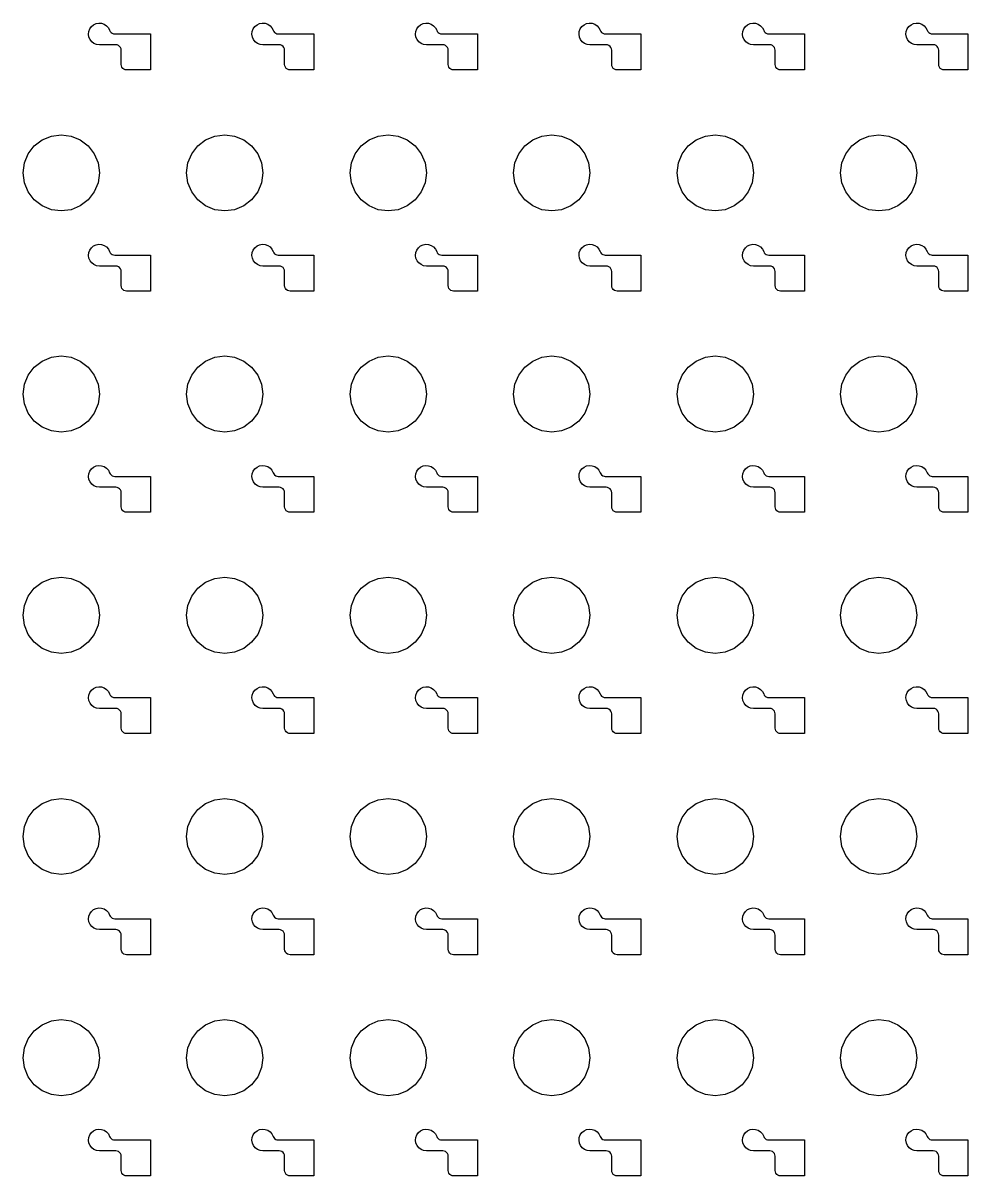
# Model space of a CAD drawing. Extents: x 11 to 212, y 11 to 212.
# Drawn here: x 122.26 to 132.46, y 111.35 to 123.8 of the extents above; entities that cross this region are included whole.
import ezdxf

# ---------------------------------------------------------------- set-up
doc = ezdxf.new("R2010")
doc.units = 0
doc.layers.add('C3', color=7, linetype='continuous')

msp = doc.modelspace()

# ---------------------------------------------------------------- linework, layer by layer
at = {"layer": 'C3'}
for points in [[(123.376, 123.294), (123.361, 123.296), (123.347, 123.302), (123.335, 123.311), (123.326, 123.324), (123.32, 123.338), (123.318, 123.353), (123.318, 123.506), (123.316, 123.521), (123.31, 123.535), (123.3, 123.547), (123.288, 123.557), (123.274, 123.563), (123.259, 123.565), (123.082, 123.565), (123.052, 123.569), (123.024, 123.58), (123, 123.598), (122.982, 123.622), (122.969, 123.649), (122.965, 123.679), (122.968, 123.709), (122.978, 123.737), (122.996, 123.762), (123.019, 123.781), (123.046, 123.794), (123.076, 123.8), (123.106, 123.798), (123.135, 123.788), (123.16, 123.771), (123.18, 123.748), (123.193, 123.722), (123.2, 123.709), (123.209, 123.698), (123.221, 123.689), (123.234, 123.684), (123.249, 123.682), (123.633, 123.682), (123.633, 123.294)], [(125.141, 123.294), (125.126, 123.296), (125.112, 123.302), (125.1, 123.311), (125.09, 123.324), (125.084, 123.338), (125.082, 123.353), (125.082, 123.506), (125.08, 123.521), (125.074, 123.535), (125.065, 123.547), (125.053, 123.557), (125.039, 123.563), (125.024, 123.565), (124.847, 123.565), (124.817, 123.569), (124.789, 123.58), (124.765, 123.598), (124.746, 123.622), (124.734, 123.649), (124.729, 123.679), (124.733, 123.709), (124.743, 123.737), (124.761, 123.762), (124.784, 123.781), (124.811, 123.794), (124.841, 123.8), (124.871, 123.798), (124.899, 123.788), (124.924, 123.771), (124.944, 123.748), (124.958, 123.722), (124.964, 123.709), (124.974, 123.698), (124.986, 123.689), (124.999, 123.684), (125.013, 123.682), (125.398, 123.682), (125.398, 123.294)], [(126.906, 123.294), (126.891, 123.296), (126.876, 123.302), (126.864, 123.311), (126.855, 123.324), (126.849, 123.338), (126.847, 123.353), (126.847, 123.506), (126.845, 123.521), (126.839, 123.535), (126.83, 123.547), (126.818, 123.557), (126.803, 123.563), (126.788, 123.565), (126.612, 123.565), (126.582, 123.569), (126.554, 123.58), (126.53, 123.598), (126.511, 123.622), (126.499, 123.649), (126.494, 123.679), (126.497, 123.709), (126.508, 123.737), (126.525, 123.762), (126.548, 123.781), (126.576, 123.794), (126.605, 123.8), (126.635, 123.798), (126.664, 123.788), (126.689, 123.771), (126.709, 123.748), (126.723, 123.722), (126.729, 123.709), (126.739, 123.698), (126.75, 123.689), (126.764, 123.684), (126.778, 123.682), (127.162, 123.682), (127.162, 123.294)], [(128.671, 123.294), (128.655, 123.296), (128.641, 123.302), (128.629, 123.311), (128.62, 123.324), (128.614, 123.338), (128.612, 123.353), (128.612, 123.506), (128.61, 123.521), (128.604, 123.535), (128.595, 123.547), (128.582, 123.557), (128.568, 123.563), (128.553, 123.565), (128.376, 123.565), (128.347, 123.569), (128.319, 123.58), (128.294, 123.598), (128.276, 123.622), (128.264, 123.649), (128.259, 123.679), (128.262, 123.709), (128.272, 123.737), (128.29, 123.762), (128.313, 123.781), (128.34, 123.794), (128.37, 123.8), (128.4, 123.798), (128.429, 123.788), (128.454, 123.771), (128.474, 123.748), (128.487, 123.722), (128.494, 123.709), (128.503, 123.698), (128.515, 123.689), (128.529, 123.684), (128.543, 123.682), (128.927, 123.682), (128.927, 123.294)], [(130.435, 123.294), (130.42, 123.296), (130.406, 123.302), (130.394, 123.311), (130.384, 123.324), (130.378, 123.338), (130.376, 123.353), (130.376, 123.506), (130.374, 123.521), (130.369, 123.535), (130.359, 123.547), (130.347, 123.557), (130.333, 123.563), (130.318, 123.565), (130.141, 123.565), (130.111, 123.569), (130.083, 123.58), (130.059, 123.598), (130.04, 123.622), (130.028, 123.649), (130.024, 123.679), (130.027, 123.709), (130.037, 123.737), (130.055, 123.762), (130.078, 123.781), (130.105, 123.794), (130.135, 123.8), (130.165, 123.798), (130.193, 123.788), (130.218, 123.771), (130.238, 123.748), (130.252, 123.722), (130.259, 123.709), (130.268, 123.698), (130.28, 123.689), (130.293, 123.684), (130.308, 123.682), (130.692, 123.682), (130.692, 123.294)], [(132.2, 123.294), (132.185, 123.296), (132.171, 123.302), (132.158, 123.311), (132.149, 123.324), (132.143, 123.338), (132.141, 123.353), (132.141, 123.506), (132.139, 123.521), (132.133, 123.535), (132.124, 123.547), (132.112, 123.557), (132.098, 123.563), (132.082, 123.565), (131.906, 123.565), (131.876, 123.569), (131.848, 123.58), (131.824, 123.598), (131.805, 123.622), (131.793, 123.649), (131.788, 123.679), (131.791, 123.709), (131.802, 123.737), (131.819, 123.762), (131.842, 123.781), (131.87, 123.794), (131.899, 123.8), (131.93, 123.798), (131.958, 123.788), (131.983, 123.771), (132.003, 123.748), (132.017, 123.722), (132.023, 123.709), (132.033, 123.698), (132.044, 123.689), (132.058, 123.684), (132.072, 123.682), (132.456, 123.682), (132.456, 123.294)], [(123.082, 122.182), (123.068, 122.076), (123.027, 121.976), (122.962, 121.891), (122.876, 121.826), (122.777, 121.785), (122.671, 121.771), (122.564, 121.785), (122.465, 121.826), (122.379, 121.891), (122.314, 121.976), (122.273, 122.076), (122.259, 122.182), (122.273, 122.289), (122.314, 122.388), (122.379, 122.474), (122.465, 122.539), (122.564, 122.58), (122.671, 122.594), (122.777, 122.58), (122.876, 122.539), (122.962, 122.474), (123.027, 122.388), (123.068, 122.289)], [(124.847, 122.182), (124.833, 122.076), (124.792, 121.976), (124.726, 121.891), (124.641, 121.826), (124.542, 121.785), (124.435, 121.771), (124.329, 121.785), (124.229, 121.826), (124.144, 121.891), (124.079, 121.976), (124.038, 122.076), (124.024, 122.182), (124.038, 122.289), (124.079, 122.388), (124.144, 122.474), (124.229, 122.539), (124.329, 122.58), (124.435, 122.594), (124.542, 122.58), (124.641, 122.539), (124.726, 122.474), (124.792, 122.388), (124.833, 122.289)], [(126.612, 122.182), (126.598, 122.076), (126.557, 121.976), (126.491, 121.891), (126.406, 121.826), (126.307, 121.785), (126.2, 121.771), (126.093, 121.785), (125.994, 121.826), (125.909, 121.891), (125.843, 121.976), (125.802, 122.076), (125.788, 122.182), (125.802, 122.289), (125.843, 122.388), (125.909, 122.474), (125.994, 122.539), (126.093, 122.58), (126.2, 122.594), (126.307, 122.58), (126.406, 122.539), (126.491, 122.474), (126.557, 122.388), (126.598, 122.289)], [(128.376, 122.182), (128.362, 122.076), (128.321, 121.976), (128.256, 121.891), (128.171, 121.826), (128.071, 121.785), (127.965, 121.771), (127.858, 121.785), (127.759, 121.826), (127.674, 121.891), (127.608, 121.976), (127.567, 122.076), (127.553, 122.182), (127.567, 122.289), (127.608, 122.388), (127.674, 122.474), (127.759, 122.539), (127.858, 122.58), (127.965, 122.594), (128.071, 122.58), (128.171, 122.539), (128.256, 122.474), (128.321, 122.388), (128.362, 122.289)], [(130.141, 122.182), (130.127, 122.076), (130.086, 121.976), (130.021, 121.891), (129.935, 121.826), (129.836, 121.785), (129.729, 121.771), (129.623, 121.785), (129.524, 121.826), (129.438, 121.891), (129.373, 121.976), (129.332, 122.076), (129.318, 122.182), (129.332, 122.289), (129.373, 122.388), (129.438, 122.474), (129.524, 122.539), (129.623, 122.58), (129.729, 122.594), (129.836, 122.58), (129.935, 122.539), (130.021, 122.474), (130.086, 122.388), (130.127, 122.289)], [(131.906, 122.182), (131.892, 122.076), (131.851, 121.976), (131.785, 121.891), (131.7, 121.826), (131.601, 121.785), (131.494, 121.771), (131.388, 121.785), (131.288, 121.826), (131.203, 121.891), (131.138, 121.976), (131.096, 122.076), (131.082, 122.182), (131.096, 122.289), (131.138, 122.388), (131.203, 122.474), (131.288, 122.539), (131.388, 122.58), (131.494, 122.594), (131.601, 122.58), (131.7, 122.539), (131.785, 122.474), (131.851, 122.388), (131.892, 122.289)], [(123.376, 120.906), (123.361, 120.908), (123.347, 120.914), (123.335, 120.923), (123.326, 120.935), (123.32, 120.949), (123.318, 120.965), (123.318, 121.118), (123.316, 121.133), (123.31, 121.147), (123.3, 121.159), (123.288, 121.169), (123.274, 121.174), (123.259, 121.176), (123.082, 121.176), (123.052, 121.18), (123.024, 121.192), (123, 121.21), (122.982, 121.233), (122.969, 121.261), (122.965, 121.291), (122.968, 121.321), (122.978, 121.349), (122.996, 121.374), (123.019, 121.393), (123.046, 121.406), (123.076, 121.412), (123.106, 121.409), (123.135, 121.4), (123.16, 121.383), (123.18, 121.36), (123.193, 121.333), (123.2, 121.32), (123.209, 121.309), (123.221, 121.301), (123.234, 121.296), (123.249, 121.294), (123.633, 121.294), (123.633, 120.906)], [(125.141, 120.906), (125.126, 120.908), (125.112, 120.914), (125.1, 120.923), (125.09, 120.935), (125.084, 120.949), (125.082, 120.965), (125.082, 121.118), (125.08, 121.133), (125.074, 121.147), (125.065, 121.159), (125.053, 121.169), (125.039, 121.174), (125.024, 121.176), (124.847, 121.176), (124.817, 121.18), (124.789, 121.192), (124.765, 121.21), (124.746, 121.233), (124.734, 121.261), (124.729, 121.291), (124.733, 121.321), (124.743, 121.349), (124.761, 121.374), (124.784, 121.393), (124.811, 121.406), (124.841, 121.412), (124.871, 121.409), (124.899, 121.4), (124.924, 121.383), (124.944, 121.36), (124.958, 121.333), (124.964, 121.32), (124.974, 121.309), (124.986, 121.301), (124.999, 121.296), (125.013, 121.294), (125.398, 121.294), (125.398, 120.906)], [(126.906, 120.906), (126.891, 120.908), (126.876, 120.914), (126.864, 120.923), (126.855, 120.935), (126.849, 120.949), (126.847, 120.965), (126.847, 121.118), (126.845, 121.133), (126.839, 121.147), (126.83, 121.159), (126.818, 121.169), (126.803, 121.174), (126.788, 121.176), (126.612, 121.176), (126.582, 121.18), (126.554, 121.192), (126.53, 121.21), (126.511, 121.233), (126.499, 121.261), (126.494, 121.291), (126.497, 121.321), (126.508, 121.349), (126.525, 121.374), (126.548, 121.393), (126.576, 121.406), (126.605, 121.412), (126.635, 121.409), (126.664, 121.4), (126.689, 121.383), (126.709, 121.36), (126.723, 121.333), (126.729, 121.32), (126.739, 121.309), (126.75, 121.301), (126.764, 121.296), (126.778, 121.294), (127.162, 121.294), (127.162, 120.906)], [(128.671, 120.906), (128.655, 120.908), (128.641, 120.914), (128.629, 120.923), (128.62, 120.935), (128.614, 120.949), (128.612, 120.965), (128.612, 121.118), (128.61, 121.133), (128.604, 121.147), (128.595, 121.159), (128.582, 121.169), (128.568, 121.174), (128.553, 121.176), (128.376, 121.176), (128.347, 121.18), (128.319, 121.192), (128.294, 121.21), (128.276, 121.233), (128.264, 121.261), (128.259, 121.291), (128.262, 121.321), (128.272, 121.349), (128.29, 121.374), (128.313, 121.393), (128.34, 121.406), (128.37, 121.412), (128.4, 121.409), (128.429, 121.4), (128.454, 121.383), (128.474, 121.36), (128.487, 121.333), (128.494, 121.32), (128.503, 121.309), (128.515, 121.301), (128.529, 121.296), (128.543, 121.294), (128.927, 121.294), (128.927, 120.906)], [(130.435, 120.906), (130.42, 120.908), (130.406, 120.914), (130.394, 120.923), (130.384, 120.935), (130.378, 120.949), (130.376, 120.965), (130.376, 121.118), (130.374, 121.133), (130.369, 121.147), (130.359, 121.159), (130.347, 121.169), (130.333, 121.174), (130.318, 121.176), (130.141, 121.176), (130.111, 121.18), (130.083, 121.192), (130.059, 121.21), (130.04, 121.233), (130.028, 121.261), (130.024, 121.291), (130.027, 121.321), (130.037, 121.349), (130.055, 121.374), (130.078, 121.393), (130.105, 121.406), (130.135, 121.412), (130.165, 121.409), (130.193, 121.4), (130.218, 121.383), (130.238, 121.36), (130.252, 121.333), (130.259, 121.32), (130.268, 121.309), (130.28, 121.301), (130.293, 121.296), (130.308, 121.294), (130.692, 121.294), (130.692, 120.906)], [(132.2, 120.906), (132.185, 120.908), (132.171, 120.914), (132.158, 120.923), (132.149, 120.935), (132.143, 120.949), (132.141, 120.965), (132.141, 121.118), (132.139, 121.133), (132.133, 121.147), (132.124, 121.159), (132.112, 121.169), (132.098, 121.174), (132.082, 121.176), (131.906, 121.176), (131.876, 121.18), (131.848, 121.192), (131.824, 121.21), (131.805, 121.233), (131.793, 121.261), (131.788, 121.291), (131.791, 121.321), (131.802, 121.349), (131.819, 121.374), (131.842, 121.393), (131.87, 121.406), (131.899, 121.412), (131.93, 121.409), (131.958, 121.4), (131.983, 121.383), (132.003, 121.36), (132.017, 121.333), (132.023, 121.32), (132.033, 121.309), (132.044, 121.301), (132.058, 121.296), (132.072, 121.294), (132.456, 121.294), (132.456, 120.906)], [(123.082, 119.794), (123.068, 119.688), (123.027, 119.588), (122.962, 119.503), (122.876, 119.438), (122.777, 119.396), (122.671, 119.382), (122.564, 119.396), (122.465, 119.438), (122.379, 119.503), (122.314, 119.588), (122.273, 119.688), (122.259, 119.794), (122.273, 119.901), (122.314, 120), (122.379, 120.085), (122.465, 120.151), (122.564, 120.192), (122.671, 120.206), (122.777, 120.192), (122.876, 120.151), (122.962, 120.085), (123.027, 120), (123.068, 119.901)], [(124.847, 119.794), (124.833, 119.688), (124.792, 119.588), (124.726, 119.503), (124.641, 119.438), (124.542, 119.396), (124.435, 119.382), (124.329, 119.396), (124.229, 119.438), (124.144, 119.503), (124.079, 119.588), (124.038, 119.688), (124.024, 119.794), (124.038, 119.901), (124.079, 120), (124.144, 120.085), (124.229, 120.151), (124.329, 120.192), (124.435, 120.206), (124.542, 120.192), (124.641, 120.151), (124.726, 120.085), (124.792, 120), (124.833, 119.901)], [(126.612, 119.794), (126.598, 119.688), (126.557, 119.588), (126.491, 119.503), (126.406, 119.438), (126.307, 119.396), (126.2, 119.382), (126.093, 119.396), (125.994, 119.438), (125.909, 119.503), (125.843, 119.588), (125.802, 119.688), (125.788, 119.794), (125.802, 119.901), (125.843, 120), (125.909, 120.085), (125.994, 120.151), (126.093, 120.192), (126.2, 120.206), (126.307, 120.192), (126.406, 120.151), (126.491, 120.085), (126.557, 120), (126.598, 119.901)], [(128.376, 119.794), (128.362, 119.688), (128.321, 119.588), (128.256, 119.503), (128.171, 119.438), (128.071, 119.396), (127.965, 119.382), (127.858, 119.396), (127.759, 119.438), (127.674, 119.503), (127.608, 119.588), (127.567, 119.688), (127.553, 119.794), (127.567, 119.901), (127.608, 120), (127.674, 120.085), (127.759, 120.151), (127.858, 120.192), (127.965, 120.206), (128.071, 120.192), (128.171, 120.151), (128.256, 120.085), (128.321, 120), (128.362, 119.901)], [(130.141, 119.794), (130.127, 119.688), (130.086, 119.588), (130.021, 119.503), (129.935, 119.438), (129.836, 119.396), (129.729, 119.382), (129.623, 119.396), (129.524, 119.438), (129.438, 119.503), (129.373, 119.588), (129.332, 119.688), (129.318, 119.794), (129.332, 119.901), (129.373, 120), (129.438, 120.085), (129.524, 120.151), (129.623, 120.192), (129.729, 120.206), (129.836, 120.192), (129.935, 120.151), (130.021, 120.085), (130.086, 120), (130.127, 119.901)], [(131.906, 119.794), (131.892, 119.688), (131.851, 119.588), (131.785, 119.503), (131.7, 119.438), (131.601, 119.396), (131.494, 119.382), (131.388, 119.396), (131.288, 119.438), (131.203, 119.503), (131.138, 119.588), (131.096, 119.688), (131.082, 119.794), (131.096, 119.901), (131.138, 120), (131.203, 120.085), (131.288, 120.151), (131.388, 120.192), (131.494, 120.206), (131.601, 120.192), (131.7, 120.151), (131.785, 120.085), (131.851, 120), (131.892, 119.901)], [(123.376, 118.518), (123.361, 118.52), (123.347, 118.526), (123.335, 118.535), (123.326, 118.547), (123.32, 118.561), (123.318, 118.576), (123.318, 118.729), (123.316, 118.745), (123.31, 118.759), (123.3, 118.771), (123.288, 118.78), (123.274, 118.786), (123.259, 118.788), (123.082, 118.788), (123.052, 118.792), (123.024, 118.803), (123, 118.822), (122.982, 118.845), (122.969, 118.873), (122.965, 118.903), (122.968, 118.933), (122.978, 118.961), (122.996, 118.986), (123.019, 119.005), (123.046, 119.018), (123.076, 119.023), (123.106, 119.021), (123.135, 119.011), (123.16, 118.995), (123.18, 118.972), (123.193, 118.945), (123.2, 118.932), (123.209, 118.921), (123.221, 118.913), (123.234, 118.908), (123.249, 118.906), (123.633, 118.906), (123.633, 118.518)], [(125.141, 118.518), (125.126, 118.52), (125.112, 118.526), (125.1, 118.535), (125.09, 118.547), (125.084, 118.561), (125.082, 118.576), (125.082, 118.729), (125.08, 118.745), (125.074, 118.759), (125.065, 118.771), (125.053, 118.78), (125.039, 118.786), (125.024, 118.788), (124.847, 118.788), (124.817, 118.792), (124.789, 118.803), (124.765, 118.822), (124.746, 118.845), (124.734, 118.873), (124.729, 118.903), (124.733, 118.933), (124.743, 118.961), (124.761, 118.986), (124.784, 119.005), (124.811, 119.018), (124.841, 119.023), (124.871, 119.021), (124.899, 119.011), (124.924, 118.995), (124.944, 118.972), (124.958, 118.945), (124.964, 118.932), (124.974, 118.921), (124.986, 118.913), (124.999, 118.908), (125.013, 118.906), (125.398, 118.906), (125.398, 118.518)], [(126.906, 118.518), (126.891, 118.52), (126.876, 118.526), (126.864, 118.535), (126.855, 118.547), (126.849, 118.561), (126.847, 118.576), (126.847, 118.729), (126.845, 118.745), (126.839, 118.759), (126.83, 118.771), (126.818, 118.78), (126.803, 118.786), (126.788, 118.788), (126.612, 118.788), (126.582, 118.792), (126.554, 118.803), (126.53, 118.822), (126.511, 118.845), (126.499, 118.873), (126.494, 118.903), (126.497, 118.933), (126.508, 118.961), (126.525, 118.986), (126.548, 119.005), (126.576, 119.018), (126.605, 119.023), (126.635, 119.021), (126.664, 119.011), (126.689, 118.995), (126.709, 118.972), (126.723, 118.945), (126.729, 118.932), (126.739, 118.921), (126.75, 118.913), (126.764, 118.908), (126.778, 118.906), (127.162, 118.906), (127.162, 118.518)], [(128.671, 118.518), (128.655, 118.52), (128.641, 118.526), (128.629, 118.535), (128.62, 118.547), (128.614, 118.561), (128.612, 118.576), (128.612, 118.729), (128.61, 118.745), (128.604, 118.759), (128.595, 118.771), (128.582, 118.78), (128.568, 118.786), (128.553, 118.788), (128.376, 118.788), (128.347, 118.792), (128.319, 118.803), (128.294, 118.822), (128.276, 118.845), (128.264, 118.873), (128.259, 118.903), (128.262, 118.933), (128.272, 118.961), (128.29, 118.986), (128.313, 119.005), (128.34, 119.018), (128.37, 119.023), (128.4, 119.021), (128.429, 119.011), (128.454, 118.995), (128.474, 118.972), (128.487, 118.945), (128.494, 118.932), (128.503, 118.921), (128.515, 118.913), (128.529, 118.908), (128.543, 118.906), (128.927, 118.906), (128.927, 118.518)], [(130.435, 118.518), (130.42, 118.52), (130.406, 118.526), (130.394, 118.535), (130.384, 118.547), (130.378, 118.561), (130.376, 118.576), (130.376, 118.729), (130.374, 118.745), (130.369, 118.759), (130.359, 118.771), (130.347, 118.78), (130.333, 118.786), (130.318, 118.788), (130.141, 118.788), (130.111, 118.792), (130.083, 118.803), (130.059, 118.822), (130.04, 118.845), (130.028, 118.873), (130.024, 118.903), (130.027, 118.933), (130.037, 118.961), (130.055, 118.986), (130.078, 119.005), (130.105, 119.018), (130.135, 119.023), (130.165, 119.021), (130.193, 119.011), (130.218, 118.995), (130.238, 118.972), (130.252, 118.945), (130.259, 118.932), (130.268, 118.921), (130.28, 118.913), (130.293, 118.908), (130.308, 118.906), (130.692, 118.906), (130.692, 118.518)], [(132.2, 118.518), (132.185, 118.52), (132.171, 118.526), (132.158, 118.535), (132.149, 118.547), (132.143, 118.561), (132.141, 118.576), (132.141, 118.729), (132.139, 118.745), (132.133, 118.759), (132.124, 118.771), (132.112, 118.78), (132.098, 118.786), (132.082, 118.788), (131.906, 118.788), (131.876, 118.792), (131.848, 118.803), (131.824, 118.822), (131.805, 118.845), (131.793, 118.873), (131.788, 118.903), (131.791, 118.933), (131.802, 118.961), (131.819, 118.986), (131.842, 119.005), (131.87, 119.018), (131.899, 119.023), (131.93, 119.021), (131.958, 119.011), (131.983, 118.995), (132.003, 118.972), (132.017, 118.945), (132.023, 118.932), (132.033, 118.921), (132.044, 118.913), (132.058, 118.908), (132.072, 118.906), (132.456, 118.906), (132.456, 118.518)], [(123.082, 117.406), (123.068, 117.299), (123.027, 117.2), (122.962, 117.115), (122.876, 117.049), (122.777, 117.008), (122.671, 116.994), (122.564, 117.008), (122.465, 117.049), (122.379, 117.115), (122.314, 117.2), (122.273, 117.299), (122.259, 117.406), (122.273, 117.512), (122.314, 117.612), (122.379, 117.697), (122.465, 117.762), (122.564, 117.804), (122.671, 117.818), (122.777, 117.804), (122.876, 117.762), (122.962, 117.697), (123.027, 117.612), (123.068, 117.512)], [(124.847, 117.406), (124.833, 117.299), (124.792, 117.2), (124.726, 117.115), (124.641, 117.049), (124.542, 117.008), (124.435, 116.994), (124.329, 117.008), (124.229, 117.049), (124.144, 117.115), (124.079, 117.2), (124.038, 117.299), (124.024, 117.406), (124.038, 117.512), (124.079, 117.612), (124.144, 117.697), (124.229, 117.762), (124.329, 117.804), (124.435, 117.818), (124.542, 117.804), (124.641, 117.762), (124.726, 117.697), (124.792, 117.612), (124.833, 117.512)], [(126.612, 117.406), (126.598, 117.299), (126.557, 117.2), (126.491, 117.115), (126.406, 117.049), (126.307, 117.008), (126.2, 116.994), (126.093, 117.008), (125.994, 117.049), (125.909, 117.115), (125.843, 117.2), (125.802, 117.299), (125.788, 117.406), (125.802, 117.512), (125.843, 117.612), (125.909, 117.697), (125.994, 117.762), (126.093, 117.804), (126.2, 117.818), (126.307, 117.804), (126.406, 117.762), (126.491, 117.697), (126.557, 117.612), (126.598, 117.512)], [(128.376, 117.406), (128.362, 117.299), (128.321, 117.2), (128.256, 117.115), (128.171, 117.049), (128.071, 117.008), (127.965, 116.994), (127.858, 117.008), (127.759, 117.049), (127.674, 117.115), (127.608, 117.2), (127.567, 117.299), (127.553, 117.406), (127.567, 117.512), (127.608, 117.612), (127.674, 117.697), (127.759, 117.762), (127.858, 117.804), (127.965, 117.818), (128.071, 117.804), (128.171, 117.762), (128.256, 117.697), (128.321, 117.612), (128.362, 117.512)], [(130.141, 117.406), (130.127, 117.299), (130.086, 117.2), (130.021, 117.115), (129.935, 117.049), (129.836, 117.008), (129.729, 116.994), (129.623, 117.008), (129.524, 117.049), (129.438, 117.115), (129.373, 117.2), (129.332, 117.299), (129.318, 117.406), (129.332, 117.512), (129.373, 117.612), (129.438, 117.697), (129.524, 117.762), (129.623, 117.804), (129.729, 117.818), (129.836, 117.804), (129.935, 117.762), (130.021, 117.697), (130.086, 117.612), (130.127, 117.512)], [(131.906, 117.406), (131.892, 117.299), (131.851, 117.2), (131.785, 117.115), (131.7, 117.049), (131.601, 117.008), (131.494, 116.994), (131.388, 117.008), (131.288, 117.049), (131.203, 117.115), (131.138, 117.2), (131.096, 117.299), (131.082, 117.406), (131.096, 117.512), (131.138, 117.612), (131.203, 117.697), (131.288, 117.762), (131.388, 117.804), (131.494, 117.818), (131.601, 117.804), (131.7, 117.762), (131.785, 117.697), (131.851, 117.612), (131.892, 117.512)], [(123.376, 116.129), (123.361, 116.131), (123.347, 116.137), (123.335, 116.147), (123.326, 116.159), (123.32, 116.173), (123.318, 116.188), (123.318, 116.341), (123.316, 116.356), (123.31, 116.371), (123.3, 116.383), (123.288, 116.392), (123.274, 116.398), (123.259, 116.4), (123.082, 116.4), (123.052, 116.404), (123.024, 116.415), (123, 116.433), (122.982, 116.457), (122.969, 116.485), (122.965, 116.514), (122.968, 116.544), (122.978, 116.573), (122.996, 116.597), (123.019, 116.617), (123.046, 116.63), (123.076, 116.635), (123.106, 116.633), (123.135, 116.623), (123.16, 116.606), (123.18, 116.584), (123.193, 116.557), (123.2, 116.544), (123.209, 116.533), (123.221, 116.525), (123.234, 116.519), (123.249, 116.518), (123.633, 116.518), (123.633, 116.129)], [(125.141, 116.129), (125.126, 116.131), (125.112, 116.137), (125.1, 116.147), (125.09, 116.159), (125.084, 116.173), (125.082, 116.188), (125.082, 116.341), (125.08, 116.356), (125.074, 116.371), (125.065, 116.383), (125.053, 116.392), (125.039, 116.398), (125.024, 116.4), (124.847, 116.4), (124.817, 116.404), (124.789, 116.415), (124.765, 116.433), (124.746, 116.457), (124.734, 116.485), (124.729, 116.514), (124.733, 116.544), (124.743, 116.573), (124.761, 116.597), (124.784, 116.617), (124.811, 116.63), (124.841, 116.635), (124.871, 116.633), (124.899, 116.623), (124.924, 116.606), (124.944, 116.584), (124.958, 116.557), (124.964, 116.544), (124.974, 116.533), (124.986, 116.525), (124.999, 116.519), (125.013, 116.518), (125.398, 116.518), (125.398, 116.129)], [(126.906, 116.129), (126.891, 116.131), (126.876, 116.137), (126.864, 116.147), (126.855, 116.159), (126.849, 116.173), (126.847, 116.188), (126.847, 116.341), (126.845, 116.356), (126.839, 116.371), (126.83, 116.383), (126.818, 116.392), (126.803, 116.398), (126.788, 116.4), (126.612, 116.4), (126.582, 116.404), (126.554, 116.415), (126.53, 116.433), (126.511, 116.457), (126.499, 116.485), (126.494, 116.514), (126.497, 116.544), (126.508, 116.573), (126.525, 116.597), (126.548, 116.617), (126.576, 116.63), (126.605, 116.635), (126.635, 116.633), (126.664, 116.623), (126.689, 116.606), (126.709, 116.584), (126.723, 116.557), (126.729, 116.544), (126.739, 116.533), (126.75, 116.525), (126.764, 116.519), (126.778, 116.518), (127.162, 116.518), (127.162, 116.129)], [(128.671, 116.129), (128.655, 116.131), (128.641, 116.137), (128.629, 116.147), (128.62, 116.159), (128.614, 116.173), (128.612, 116.188), (128.612, 116.341), (128.61, 116.356), (128.604, 116.371), (128.595, 116.383), (128.582, 116.392), (128.568, 116.398), (128.553, 116.4), (128.376, 116.4), (128.347, 116.404), (128.319, 116.415), (128.294, 116.433), (128.276, 116.457), (128.264, 116.485), (128.259, 116.514), (128.262, 116.544), (128.272, 116.573), (128.29, 116.597), (128.313, 116.617), (128.34, 116.63), (128.37, 116.635), (128.4, 116.633), (128.429, 116.623), (128.454, 116.606), (128.474, 116.584), (128.487, 116.557), (128.494, 116.544), (128.503, 116.533), (128.515, 116.525), (128.529, 116.519), (128.543, 116.518), (128.927, 116.518), (128.927, 116.129)], [(130.435, 116.129), (130.42, 116.131), (130.406, 116.137), (130.394, 116.147), (130.384, 116.159), (130.378, 116.173), (130.376, 116.188), (130.376, 116.341), (130.374, 116.356), (130.369, 116.371), (130.359, 116.383), (130.347, 116.392), (130.333, 116.398), (130.318, 116.4), (130.141, 116.4), (130.111, 116.404), (130.083, 116.415), (130.059, 116.433), (130.04, 116.457), (130.028, 116.485), (130.024, 116.514), (130.027, 116.544), (130.037, 116.573), (130.055, 116.597), (130.078, 116.617), (130.105, 116.63), (130.135, 116.635), (130.165, 116.633), (130.193, 116.623), (130.218, 116.606), (130.238, 116.584), (130.252, 116.557), (130.259, 116.544), (130.268, 116.533), (130.28, 116.525), (130.293, 116.519), (130.308, 116.518), (130.692, 116.518), (130.692, 116.129)], [(132.2, 116.129), (132.185, 116.131), (132.171, 116.137), (132.158, 116.147), (132.149, 116.159), (132.143, 116.173), (132.141, 116.188), (132.141, 116.341), (132.139, 116.356), (132.133, 116.371), (132.124, 116.383), (132.112, 116.392), (132.098, 116.398), (132.082, 116.4), (131.906, 116.4), (131.876, 116.404), (131.848, 116.415), (131.824, 116.433), (131.805, 116.457), (131.793, 116.485), (131.788, 116.514), (131.791, 116.544), (131.802, 116.573), (131.819, 116.597), (131.842, 116.617), (131.87, 116.63), (131.899, 116.635), (131.93, 116.633), (131.958, 116.623), (131.983, 116.606), (132.003, 116.584), (132.017, 116.557), (132.023, 116.544), (132.033, 116.533), (132.044, 116.525), (132.058, 116.519), (132.072, 116.518), (132.456, 116.518), (132.456, 116.129)], [(123.082, 115.018), (123.068, 114.911), (123.027, 114.812), (122.962, 114.726), (122.876, 114.661), (122.777, 114.62), (122.671, 114.606), (122.564, 114.62), (122.465, 114.661), (122.379, 114.726), (122.314, 114.812), (122.273, 114.911), (122.259, 115.018), (122.273, 115.124), (122.314, 115.224), (122.379, 115.309), (122.465, 115.374), (122.564, 115.415), (122.671, 115.429), (122.777, 115.415), (122.876, 115.374), (122.962, 115.309), (123.027, 115.224), (123.068, 115.124)], [(124.847, 115.018), (124.833, 114.911), (124.792, 114.812), (124.726, 114.726), (124.641, 114.661), (124.542, 114.62), (124.435, 114.606), (124.329, 114.62), (124.229, 114.661), (124.144, 114.726), (124.079, 114.812), (124.038, 114.911), (124.024, 115.018), (124.038, 115.124), (124.079, 115.224), (124.144, 115.309), (124.229, 115.374), (124.329, 115.415), (124.435, 115.429), (124.542, 115.415), (124.641, 115.374), (124.726, 115.309), (124.792, 115.224), (124.833, 115.124)], [(126.612, 115.018), (126.598, 114.911), (126.557, 114.812), (126.491, 114.726), (126.406, 114.661), (126.307, 114.62), (126.2, 114.606), (126.093, 114.62), (125.994, 114.661), (125.909, 114.726), (125.843, 114.812), (125.802, 114.911), (125.788, 115.018), (125.802, 115.124), (125.843, 115.224), (125.909, 115.309), (125.994, 115.374), (126.093, 115.415), (126.2, 115.429), (126.307, 115.415), (126.406, 115.374), (126.491, 115.309), (126.557, 115.224), (126.598, 115.124)], [(128.376, 115.018), (128.362, 114.911), (128.321, 114.812), (128.256, 114.726), (128.171, 114.661), (128.071, 114.62), (127.965, 114.606), (127.858, 114.62), (127.759, 114.661), (127.674, 114.726), (127.608, 114.812), (127.567, 114.911), (127.553, 115.018), (127.567, 115.124), (127.608, 115.224), (127.674, 115.309), (127.759, 115.374), (127.858, 115.415), (127.965, 115.429), (128.071, 115.415), (128.171, 115.374), (128.256, 115.309), (128.321, 115.224), (128.362, 115.124)], [(130.141, 115.018), (130.127, 114.911), (130.086, 114.812), (130.021, 114.726), (129.935, 114.661), (129.836, 114.62), (129.729, 114.606), (129.623, 114.62), (129.524, 114.661), (129.438, 114.726), (129.373, 114.812), (129.332, 114.911), (129.318, 115.018), (129.332, 115.124), (129.373, 115.224), (129.438, 115.309), (129.524, 115.374), (129.623, 115.415), (129.729, 115.429), (129.836, 115.415), (129.935, 115.374), (130.021, 115.309), (130.086, 115.224), (130.127, 115.124)], [(131.906, 115.018), (131.892, 114.911), (131.851, 114.812), (131.785, 114.726), (131.7, 114.661), (131.601, 114.62), (131.494, 114.606), (131.388, 114.62), (131.288, 114.661), (131.203, 114.726), (131.138, 114.812), (131.096, 114.911), (131.082, 115.018), (131.096, 115.124), (131.138, 115.224), (131.203, 115.309), (131.288, 115.374), (131.388, 115.415), (131.494, 115.429), (131.601, 115.415), (131.7, 115.374), (131.785, 115.309), (131.851, 115.224), (131.892, 115.124)], [(123.376, 113.741), (123.361, 113.743), (123.347, 113.749), (123.335, 113.758), (123.326, 113.771), (123.32, 113.785), (123.318, 113.8), (123.318, 113.953), (123.316, 113.968), (123.31, 113.982), (123.3, 113.995), (123.288, 114.004), (123.274, 114.01), (123.259, 114.012), (123.082, 114.012), (123.052, 114.016), (123.024, 114.027), (123, 114.045), (122.982, 114.069), (122.969, 114.096), (122.965, 114.126), (122.968, 114.156), (122.978, 114.184), (122.996, 114.209), (123.019, 114.228), (123.046, 114.241), (123.076, 114.247), (123.106, 114.245), (123.135, 114.235), (123.16, 114.218), (123.18, 114.196), (123.193, 114.169), (123.2, 114.156), (123.209, 114.145), (123.221, 114.136), (123.234, 114.131), (123.249, 114.129), (123.633, 114.129), (123.633, 113.741)], [(125.141, 113.741), (125.126, 113.743), (125.112, 113.749), (125.1, 113.758), (125.09, 113.771), (125.084, 113.785), (125.082, 113.8), (125.082, 113.953), (125.08, 113.968), (125.074, 113.982), (125.065, 113.995), (125.053, 114.004), (125.039, 114.01), (125.024, 114.012), (124.847, 114.012), (124.817, 114.016), (124.789, 114.027), (124.765, 114.045), (124.746, 114.069), (124.734, 114.096), (124.729, 114.126), (124.733, 114.156), (124.743, 114.184), (124.761, 114.209), (124.784, 114.228), (124.811, 114.241), (124.841, 114.247), (124.871, 114.245), (124.899, 114.235), (124.924, 114.218), (124.944, 114.196), (124.958, 114.169), (124.964, 114.156), (124.974, 114.145), (124.986, 114.136), (124.999, 114.131), (125.013, 114.129), (125.398, 114.129), (125.398, 113.741)], [(126.906, 113.741), (126.891, 113.743), (126.876, 113.749), (126.864, 113.758), (126.855, 113.771), (126.849, 113.785), (126.847, 113.8), (126.847, 113.953), (126.845, 113.968), (126.839, 113.982), (126.83, 113.995), (126.818, 114.004), (126.803, 114.01), (126.788, 114.012), (126.612, 114.012), (126.582, 114.016), (126.554, 114.027), (126.53, 114.045), (126.511, 114.069), (126.499, 114.096), (126.494, 114.126), (126.497, 114.156), (126.508, 114.184), (126.525, 114.209), (126.548, 114.228), (126.576, 114.241), (126.605, 114.247), (126.635, 114.245), (126.664, 114.235), (126.689, 114.218), (126.709, 114.196), (126.723, 114.169), (126.729, 114.156), (126.739, 114.145), (126.75, 114.136), (126.764, 114.131), (126.778, 114.129), (127.162, 114.129), (127.162, 113.741)], [(128.671, 113.741), (128.655, 113.743), (128.641, 113.749), (128.629, 113.758), (128.62, 113.771), (128.614, 113.785), (128.612, 113.8), (128.612, 113.953), (128.61, 113.968), (128.604, 113.982), (128.595, 113.995), (128.582, 114.004), (128.568, 114.01), (128.553, 114.012), (128.376, 114.012), (128.347, 114.016), (128.319, 114.027), (128.294, 114.045), (128.276, 114.069), (128.264, 114.096), (128.259, 114.126), (128.262, 114.156), (128.272, 114.184), (128.29, 114.209), (128.313, 114.228), (128.34, 114.241), (128.37, 114.247), (128.4, 114.245), (128.429, 114.235), (128.454, 114.218), (128.474, 114.196), (128.487, 114.169), (128.494, 114.156), (128.503, 114.145), (128.515, 114.136), (128.529, 114.131), (128.543, 114.129), (128.927, 114.129), (128.927, 113.741)], [(130.435, 113.741), (130.42, 113.743), (130.406, 113.749), (130.394, 113.758), (130.384, 113.771), (130.378, 113.785), (130.376, 113.8), (130.376, 113.953), (130.374, 113.968), (130.369, 113.982), (130.359, 113.995), (130.347, 114.004), (130.333, 114.01), (130.318, 114.012), (130.141, 114.012), (130.111, 114.016), (130.083, 114.027), (130.059, 114.045), (130.04, 114.069), (130.028, 114.096), (130.024, 114.126), (130.027, 114.156), (130.037, 114.184), (130.055, 114.209), (130.078, 114.228), (130.105, 114.241), (130.135, 114.247), (130.165, 114.245), (130.193, 114.235), (130.218, 114.218), (130.238, 114.196), (130.252, 114.169), (130.259, 114.156), (130.268, 114.145), (130.28, 114.136), (130.293, 114.131), (130.308, 114.129), (130.692, 114.129), (130.692, 113.741)], [(132.2, 113.741), (132.185, 113.743), (132.171, 113.749), (132.158, 113.758), (132.149, 113.771), (132.143, 113.785), (132.141, 113.8), (132.141, 113.953), (132.139, 113.968), (132.133, 113.982), (132.124, 113.995), (132.112, 114.004), (132.098, 114.01), (132.082, 114.012), (131.906, 114.012), (131.876, 114.016), (131.848, 114.027), (131.824, 114.045), (131.805, 114.069), (131.793, 114.096), (131.788, 114.126), (131.791, 114.156), (131.802, 114.184), (131.819, 114.209), (131.842, 114.228), (131.87, 114.241), (131.899, 114.247), (131.93, 114.245), (131.958, 114.235), (131.983, 114.218), (132.003, 114.196), (132.017, 114.169), (132.023, 114.156), (132.033, 114.145), (132.044, 114.136), (132.058, 114.131), (132.072, 114.129), (132.456, 114.129), (132.456, 113.741)], [(123.082, 112.629), (123.068, 112.523), (123.027, 112.424), (122.962, 112.338), (122.876, 112.273), (122.777, 112.232), (122.671, 112.218), (122.564, 112.232), (122.465, 112.273), (122.379, 112.338), (122.314, 112.424), (122.273, 112.523), (122.259, 112.629), (122.273, 112.736), (122.314, 112.835), (122.379, 112.921), (122.465, 112.986), (122.564, 113.027), (122.671, 113.041), (122.777, 113.027), (122.876, 112.986), (122.962, 112.921), (123.027, 112.835), (123.068, 112.736)], [(124.847, 112.629), (124.833, 112.523), (124.792, 112.424), (124.726, 112.338), (124.641, 112.273), (124.542, 112.232), (124.435, 112.218), (124.329, 112.232), (124.229, 112.273), (124.144, 112.338), (124.079, 112.424), (124.038, 112.523), (124.024, 112.629), (124.038, 112.736), (124.079, 112.835), (124.144, 112.921), (124.229, 112.986), (124.329, 113.027), (124.435, 113.041), (124.542, 113.027), (124.641, 112.986), (124.726, 112.921), (124.792, 112.835), (124.833, 112.736)], [(126.612, 112.629), (126.598, 112.523), (126.557, 112.424), (126.491, 112.338), (126.406, 112.273), (126.307, 112.232), (126.2, 112.218), (126.093, 112.232), (125.994, 112.273), (125.909, 112.338), (125.843, 112.424), (125.802, 112.523), (125.788, 112.629), (125.802, 112.736), (125.843, 112.835), (125.909, 112.921), (125.994, 112.986), (126.093, 113.027), (126.2, 113.041), (126.307, 113.027), (126.406, 112.986), (126.491, 112.921), (126.557, 112.835), (126.598, 112.736)], [(128.376, 112.629), (128.362, 112.523), (128.321, 112.424), (128.256, 112.338), (128.171, 112.273), (128.071, 112.232), (127.965, 112.218), (127.858, 112.232), (127.759, 112.273), (127.674, 112.338), (127.608, 112.424), (127.567, 112.523), (127.553, 112.629), (127.567, 112.736), (127.608, 112.835), (127.674, 112.921), (127.759, 112.986), (127.858, 113.027), (127.965, 113.041), (128.071, 113.027), (128.171, 112.986), (128.256, 112.921), (128.321, 112.835), (128.362, 112.736)], [(130.141, 112.629), (130.127, 112.523), (130.086, 112.424), (130.021, 112.338), (129.935, 112.273), (129.836, 112.232), (129.729, 112.218), (129.623, 112.232), (129.524, 112.273), (129.438, 112.338), (129.373, 112.424), (129.332, 112.523), (129.318, 112.629), (129.332, 112.736), (129.373, 112.835), (129.438, 112.921), (129.524, 112.986), (129.623, 113.027), (129.729, 113.041), (129.836, 113.027), (129.935, 112.986), (130.021, 112.921), (130.086, 112.835), (130.127, 112.736)], [(131.906, 112.629), (131.892, 112.523), (131.851, 112.424), (131.785, 112.338), (131.7, 112.273), (131.601, 112.232), (131.494, 112.218), (131.388, 112.232), (131.288, 112.273), (131.203, 112.338), (131.138, 112.424), (131.096, 112.523), (131.082, 112.629), (131.096, 112.736), (131.138, 112.835), (131.203, 112.921), (131.288, 112.986), (131.388, 113.027), (131.494, 113.041), (131.601, 113.027), (131.7, 112.986), (131.785, 112.921), (131.851, 112.835), (131.892, 112.736)], [(123.376, 111.353), (123.361, 111.355), (123.347, 111.361), (123.335, 111.37), (123.326, 111.382), (123.32, 111.397), (123.318, 111.412), (123.318, 111.565), (123.316, 111.58), (123.31, 111.594), (123.3, 111.606), (123.288, 111.616), (123.274, 111.622), (123.259, 111.624), (123.082, 111.624), (123.052, 111.627), (123.024, 111.639), (123, 111.657), (122.982, 111.68), (122.969, 111.708), (122.965, 111.738), (122.968, 111.768), (122.978, 111.796), (122.996, 111.821), (123.019, 111.84), (123.046, 111.853), (123.076, 111.859), (123.106, 111.856), (123.135, 111.847), (123.16, 111.83), (123.18, 111.807), (123.193, 111.78), (123.2, 111.767), (123.209, 111.757), (123.221, 111.748), (123.234, 111.743), (123.249, 111.741), (123.633, 111.741), (123.633, 111.353)], [(125.141, 111.353), (125.126, 111.355), (125.112, 111.361), (125.1, 111.37), (125.09, 111.382), (125.084, 111.397), (125.082, 111.412), (125.082, 111.565), (125.08, 111.58), (125.074, 111.594), (125.065, 111.606), (125.053, 111.616), (125.039, 111.622), (125.024, 111.624), (124.847, 111.624), (124.817, 111.627), (124.789, 111.639), (124.765, 111.657), (124.746, 111.68), (124.734, 111.708), (124.729, 111.738), (124.733, 111.768), (124.743, 111.796), (124.761, 111.821), (124.784, 111.84), (124.811, 111.853), (124.841, 111.859), (124.871, 111.856), (124.899, 111.847), (124.924, 111.83), (124.944, 111.807), (124.958, 111.78), (124.964, 111.767), (124.974, 111.757), (124.986, 111.748), (124.999, 111.743), (125.013, 111.741), (125.398, 111.741), (125.398, 111.353)], [(126.906, 111.353), (126.891, 111.355), (126.876, 111.361), (126.864, 111.37), (126.855, 111.382), (126.849, 111.397), (126.847, 111.412), (126.847, 111.565), (126.845, 111.58), (126.839, 111.594), (126.83, 111.606), (126.818, 111.616), (126.803, 111.622), (126.788, 111.624), (126.612, 111.624), (126.582, 111.627), (126.554, 111.639), (126.53, 111.657), (126.511, 111.68), (126.499, 111.708), (126.494, 111.738), (126.497, 111.768), (126.508, 111.796), (126.525, 111.821), (126.548, 111.84), (126.576, 111.853), (126.605, 111.859), (126.635, 111.856), (126.664, 111.847), (126.689, 111.83), (126.709, 111.807), (126.723, 111.78), (126.729, 111.767), (126.739, 111.757), (126.75, 111.748), (126.764, 111.743), (126.778, 111.741), (127.162, 111.741), (127.162, 111.353)], [(128.671, 111.353), (128.655, 111.355), (128.641, 111.361), (128.629, 111.37), (128.62, 111.382), (128.614, 111.397), (128.612, 111.412), (128.612, 111.565), (128.61, 111.58), (128.604, 111.594), (128.595, 111.606), (128.582, 111.616), (128.568, 111.622), (128.553, 111.624), (128.376, 111.624), (128.347, 111.627), (128.319, 111.639), (128.294, 111.657), (128.276, 111.68), (128.264, 111.708), (128.259, 111.738), (128.262, 111.768), (128.272, 111.796), (128.29, 111.821), (128.313, 111.84), (128.34, 111.853), (128.37, 111.859), (128.4, 111.856), (128.429, 111.847), (128.454, 111.83), (128.474, 111.807), (128.487, 111.78), (128.494, 111.767), (128.503, 111.757), (128.515, 111.748), (128.529, 111.743), (128.543, 111.741), (128.927, 111.741), (128.927, 111.353)], [(130.435, 111.353), (130.42, 111.355), (130.406, 111.361), (130.394, 111.37), (130.384, 111.382), (130.378, 111.397), (130.376, 111.412), (130.376, 111.565), (130.374, 111.58), (130.369, 111.594), (130.359, 111.606), (130.347, 111.616), (130.333, 111.622), (130.318, 111.624), (130.141, 111.624), (130.111, 111.627), (130.083, 111.639), (130.059, 111.657), (130.04, 111.68), (130.028, 111.708), (130.024, 111.738), (130.027, 111.768), (130.037, 111.796), (130.055, 111.821), (130.078, 111.84), (130.105, 111.853), (130.135, 111.859), (130.165, 111.856), (130.193, 111.847), (130.218, 111.83), (130.238, 111.807), (130.252, 111.78), (130.259, 111.767), (130.268, 111.757), (130.28, 111.748), (130.293, 111.743), (130.308, 111.741), (130.692, 111.741), (130.692, 111.353)], [(132.2, 111.353), (132.185, 111.355), (132.171, 111.361), (132.158, 111.37), (132.149, 111.382), (132.143, 111.397), (132.141, 111.412), (132.141, 111.565), (132.139, 111.58), (132.133, 111.594), (132.124, 111.606), (132.112, 111.616), (132.098, 111.622), (132.082, 111.624), (131.906, 111.624), (131.876, 111.627), (131.848, 111.639), (131.824, 111.657), (131.805, 111.68), (131.793, 111.708), (131.788, 111.738), (131.791, 111.768), (131.802, 111.796), (131.819, 111.821), (131.842, 111.84), (131.87, 111.853), (131.899, 111.859), (131.93, 111.856), (131.958, 111.847), (131.983, 111.83), (132.003, 111.807), (132.017, 111.78), (132.023, 111.767), (132.033, 111.757), (132.044, 111.748), (132.058, 111.743), (132.072, 111.741), (132.456, 111.741), (132.456, 111.353)]]:
    msp.add_lwpolyline(points, close=True, dxfattribs=at)

doc.saveas('drawing.dxf')
